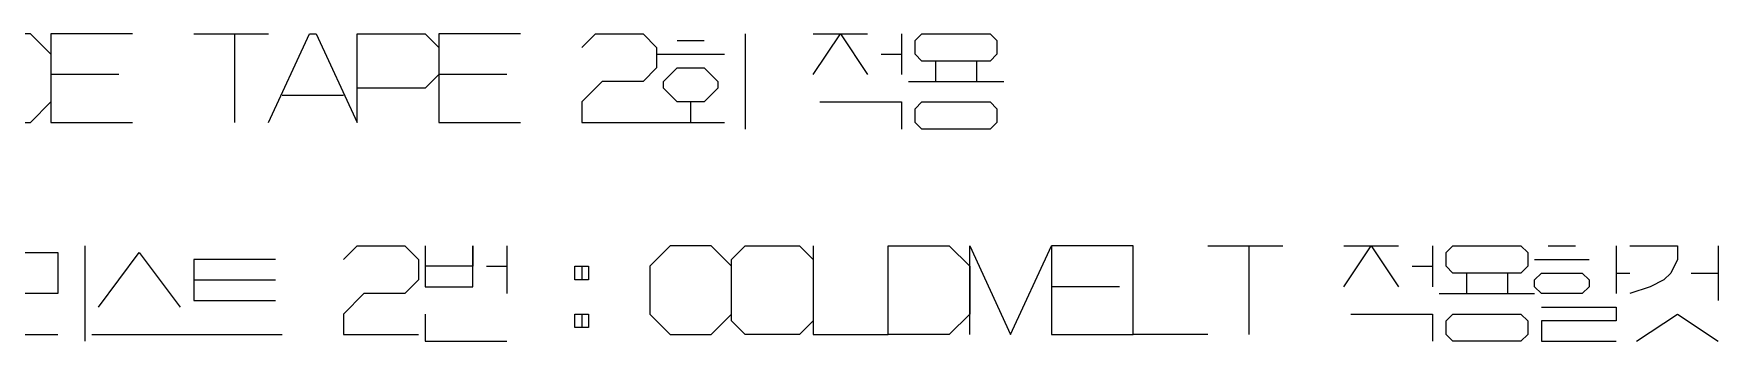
# Model space of a CAD drawing. Header units: millimetres. Extents: x 0 to 174, y 0 to 33.
# Drawn here: x 48.22 to 51.352, y 14.007 to 14.578 of the extents above; entities that cross this region are included whole.
import ezdxf

# ---------------------------------------------------------------- set-up
doc = ezdxf.new("R2010")
doc.units = ezdxf.units.MM
doc.layers.add('PDF_Geomertry', color=7, linetype='Continuous', true_color=0x405f80)

msp = doc.modelspace()

# ---------------------------------------------------------------- linework, layer by layer
at = {"layer": 'PDF_Geomertry', "color": 7, "lineweight": 13}
for points in [[(48.2515, 14.54), (48.2135, 14.5781), (48.1376, 14.5781), (48.0996, 14.54), (48.0996, 14.4515), (48.1376, 14.4135), (48.2135, 14.4135), (48.2515, 14.4515)], [(48.4033, 14.5781), (48.2515, 14.5781), (48.2515, 14.4135), (48.4033, 14.4135)], [(48.5172, 14.5781), (48.6564, 14.5781)], [(48.5932, 14.5781), (48.5932, 14.4135)], [(48.6564, 14.4135), (48.7324, 14.5781), (48.745, 14.5781), (48.821, 14.4135), (48.821, 14.5781), (48.9475, 14.5781), (48.9728, 14.5528), (48.9728, 14.5021), (48.9475, 14.4768), (48.821, 14.4768)], [(49.1247, 14.5781), (48.9728, 14.5781), (48.9728, 14.4135), (49.1247, 14.4135)], [(49.2386, 14.5528), (49.2639, 14.5781), (49.3525, 14.5781), (49.3778, 14.5528), (49.3778, 14.5147), (49.3525, 14.4894), (49.2765, 14.4894), (49.2386, 14.4515), (49.2386, 14.4135), (49.3778, 14.4135), (49.5043, 14.4135)], [(49.4157, 14.5654), (49.4664, 14.5654)], [(49.5422, 14.5781), (49.5422, 14.4008)], [(49.6688, 14.5781), (49.77, 14.5781)], [(49.6688, 14.5021), (49.7194, 14.5781), (49.77, 14.5021)], [(49.8333, 14.5781), (49.8333, 14.5021)], [(49.3778, 14.54), (49.5043, 14.54)], [(49.7954, 14.54), (49.8333, 14.54)], [(49.8965, 14.5274), (49.8965, 14.4894)], [(49.9725, 14.5274), (49.9725, 14.4894)], [(48.3781, 14.5021), (48.2515, 14.5021)], [(49.0993, 14.5021), (48.9728, 14.5021)], [(49.846, 14.4894), (50.0232, 14.4894)], [(48.6818, 14.4642), (48.7957, 14.4642)], [(49.441, 14.4515), (49.441, 14.4135)], [(49.6815, 14.4515), (49.8333, 14.4515), (49.8333, 14.4008)], [(48.1629, 14.1717), (48.2642, 14.1717), (48.2642, 14.0957), (48.1629, 14.0957), (48.1629, 14.0199), (48.2642, 14.0199)], [(48.3147, 14.1843), (48.3147, 14.0072)], [(48.34, 14.0704), (48.416, 14.1717), (48.4919, 14.0704)], [(48.669, 14.159), (48.5172, 14.159), (48.5172, 14.0831), (48.669, 14.0831)], [(48.7957, 14.159), (48.821, 14.1843), (48.9096, 14.1843), (48.9349, 14.159), (48.9349, 14.1211), (48.9096, 14.0957), (48.8336, 14.0957), (48.7957, 14.0578), (48.7957, 14.0199), (48.9349, 14.0199)], [(48.9475, 14.1843), (48.9475, 14.1083), (49.0361, 14.1083), (49.0361, 14.1843), (49.0361, 14.1464), (48.9475, 14.1464)], [(49.0993, 14.1843), (49.0993, 14.0957)], [(49.5169, 14.1464), (49.479, 14.1843), (49.4031, 14.1843), (49.3651, 14.1464), (49.3651, 14.0578), (49.4031, 14.0199), (49.479, 14.0199), (49.5169, 14.0578)], [(49.6688, 14.1843), (49.6688, 14.0199), (49.8081, 14.0199)], [(49.9599, 14.0199), (49.9599, 14.1843), (50.0358, 14.0199), (50.1117, 14.1843), (50.1117, 14.0199)], [(50.4028, 14.0199), (50.2636, 14.0199), (50.2636, 14.1843), (50.1117, 14.1843), (50.1117, 14.0199), (50.2636, 14.0199)], [(50.4028, 14.1843), (50.5419, 14.1843)], [(50.4787, 14.1843), (50.4787, 14.0199)], [(50.6558, 14.1843), (50.7571, 14.1843)], [(50.6558, 14.1083), (50.7065, 14.1843), (50.7571, 14.1083)], [(50.8204, 14.1843), (50.8204, 14.1083)], [(51.0101, 14.159), (51.1114, 14.159)], [(51.0356, 14.1843), (51.0861, 14.1843)], [(51.1621, 14.1843), (51.1621, 14.0957)], [(51.1874, 14.1843), (51.276, 14.1843), (51.276, 14.159), (51.2633, 14.1338), (51.2507, 14.1211), (51.2253, 14.1083), (51.1874, 14.0957)], [(51.3518, 14.1843), (51.3518, 14.0831)], [(49.0614, 14.1464), (49.0993, 14.1464)], [(49.2386, 14.1464), (49.2386, 14.1211)], [(50.7824, 14.1464), (50.8204, 14.1464)], [(50.8836, 14.1338), (50.8836, 14.0957)], [(50.9596, 14.1338), (50.9596, 14.0957)], [(51.1621, 14.1338), (51.1874, 14.1338)], [(51.3013, 14.1338), (51.3518, 14.1338)], [(48.5172, 14.1211), (48.669, 14.1211)], [(50.2382, 14.1083), (50.1117, 14.1083)], [(50.8331, 14.0957), (51.0101, 14.0957)], [(51.0229, 14.0704), (51.1621, 14.0704), (51.1621, 14.0451), (51.0229, 14.0451), (51.0229, 14.0072), (51.1621, 14.0072)], [(48.9475, 14.0578), (48.9475, 14.0072), (49.0993, 14.0072)], [(49.2386, 14.0578), (49.2386, 14.0325)], [(50.6685, 14.0578), (50.8204, 14.0578), (50.8204, 14.0072)], [(51.2, 14.0072), (51.276, 14.0578), (51.3518, 14.0072)], [(48.3274, 14.0199), (48.5046, 14.0199), (48.6818, 14.0199)]]:
    msp.add_lwpolyline(points, dxfattribs=at)
for points in [[(49.8712, 14.5781), (49.9978, 14.5781), (50.0106, 14.5654), (50.0106, 14.54), (49.9978, 14.5274), (49.8712, 14.5274), (49.8586, 14.54), (49.8586, 14.5654), (49.8712, 14.5781)], [(49.4157, 14.5147), (49.4664, 14.5147), (49.4917, 14.4894), (49.4917, 14.4768), (49.4664, 14.4515), (49.4157, 14.4515), (49.3904, 14.4768), (49.3904, 14.4894), (49.4157, 14.5147)], [(49.8712, 14.4515), (49.9978, 14.4515), (50.0106, 14.4389), (50.0106, 14.4135), (49.9978, 14.4008), (49.8712, 14.4008), (49.8586, 14.4135), (49.8586, 14.4389), (49.8712, 14.4515)], [(49.5422, 14.1843), (49.6435, 14.1843), (49.6688, 14.159), (49.6688, 14.0451), (49.6435, 14.0199), (49.5422, 14.0199), (49.5169, 14.0451), (49.5169, 14.159), (49.5422, 14.1843)], [(49.8081, 14.1843), (49.9219, 14.1843), (49.9599, 14.1464), (49.9599, 14.0578), (49.9219, 14.0199), (49.8081, 14.0199), (49.8081, 14.1843)], [(50.8583, 14.1843), (50.9849, 14.1843), (50.9975, 14.1717), (50.9975, 14.1464), (50.9849, 14.1338), (50.8583, 14.1338), (50.8457, 14.1464), (50.8457, 14.1717), (50.8583, 14.1843)], [(49.2258, 14.1464), (49.2513, 14.1464), (49.2513, 14.1211), (49.2258, 14.1211), (49.2258, 14.1464)], [(51.0229, 14.1338), (51.0988, 14.1338), (51.1114, 14.1211), (51.1114, 14.1083), (51.0988, 14.0957), (51.0229, 14.0957), (51.0101, 14.1083), (51.0101, 14.1211), (51.0229, 14.1338)], [(49.2258, 14.0578), (49.2513, 14.0578), (49.2513, 14.0325), (49.2258, 14.0325), (49.2258, 14.0578)], [(50.8583, 14.0578), (50.9849, 14.0578), (50.9975, 14.0451), (50.9975, 14.0199), (50.9849, 14.0072), (50.8583, 14.0072), (50.8457, 14.0199), (50.8457, 14.0451), (50.8583, 14.0578)]]:
    msp.add_lwpolyline(points, close=True, dxfattribs=at)

doc.saveas('drawing.dxf')
